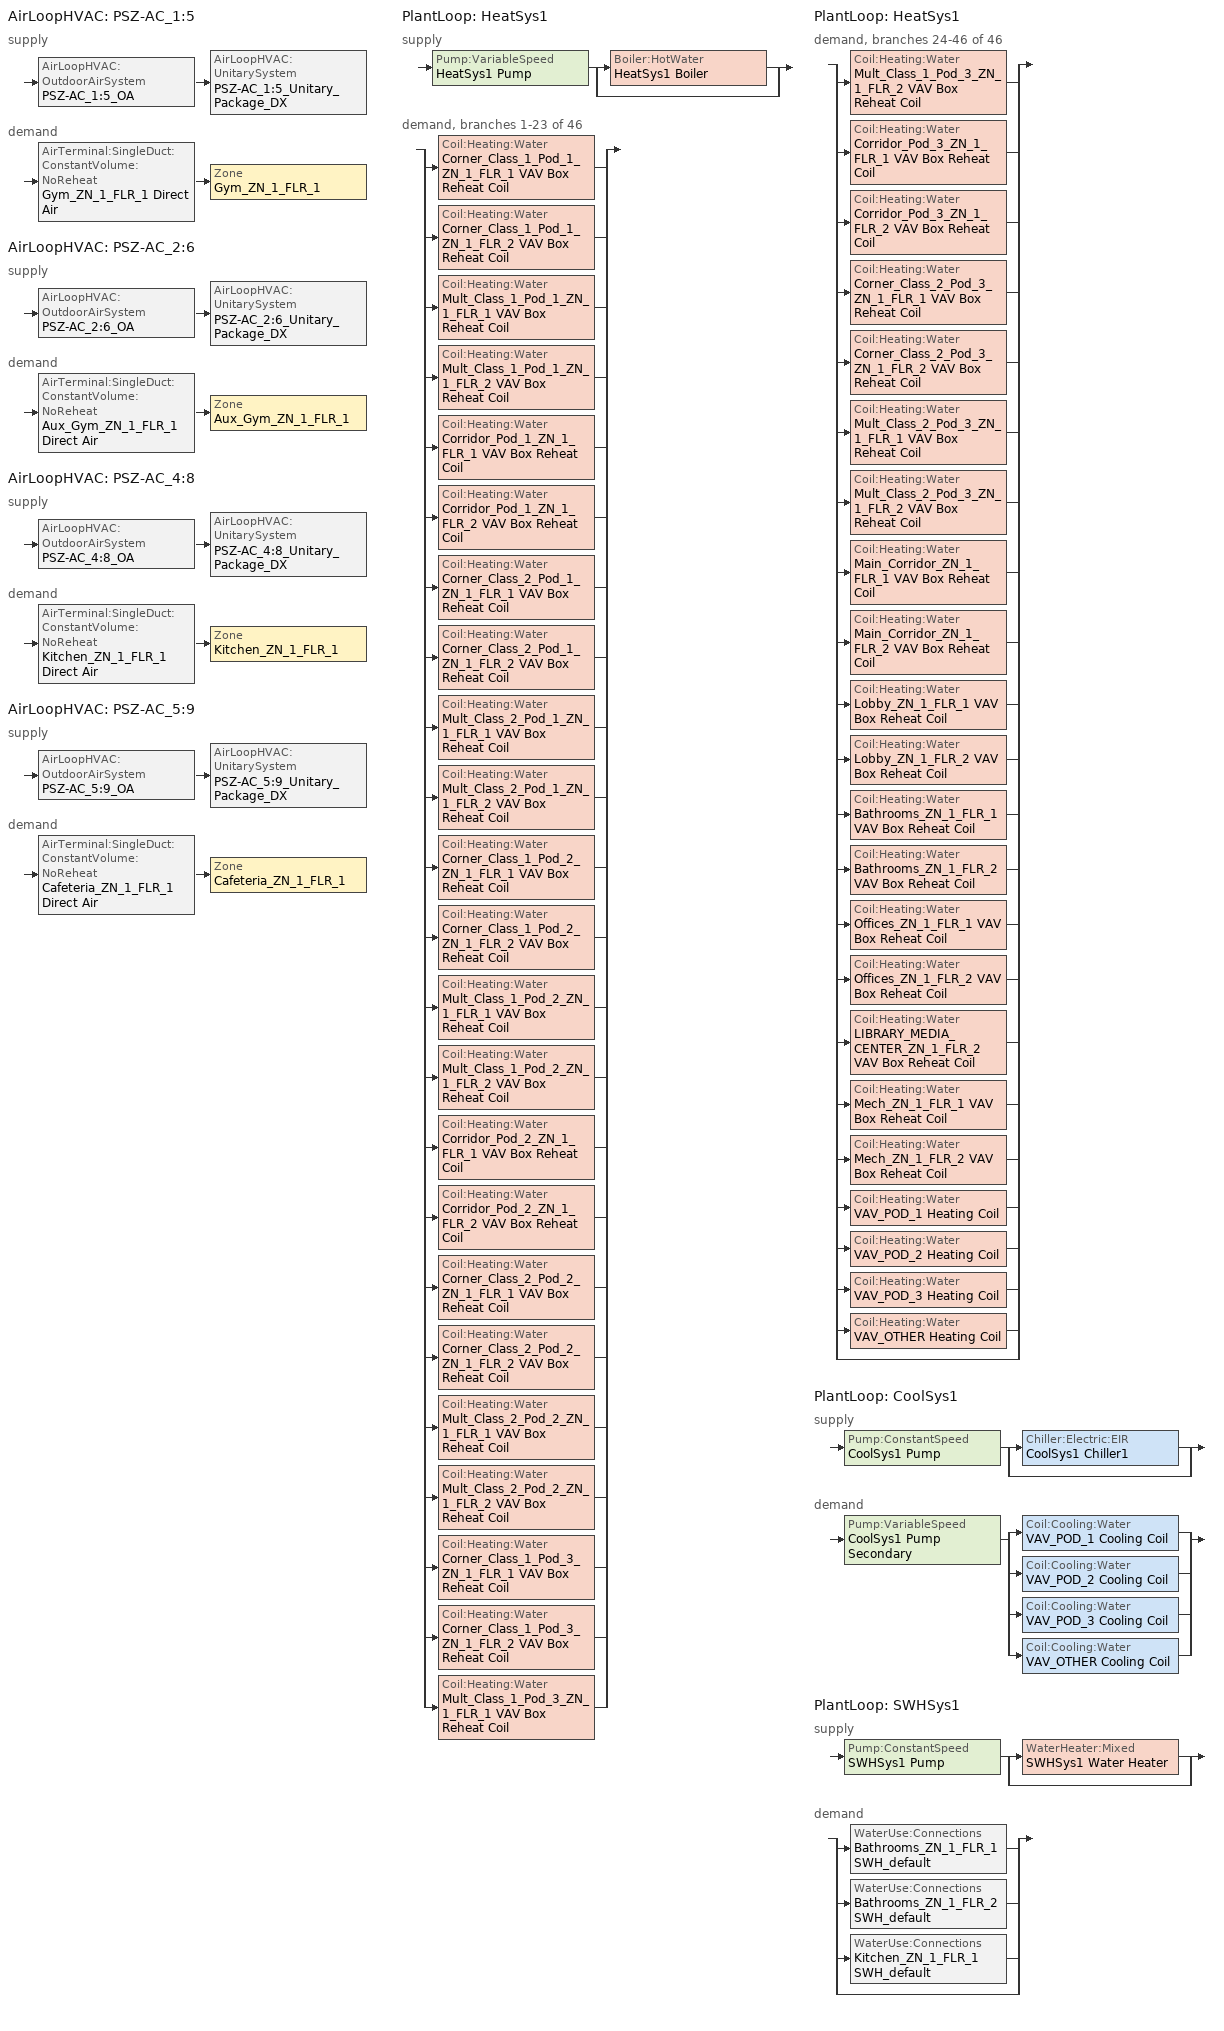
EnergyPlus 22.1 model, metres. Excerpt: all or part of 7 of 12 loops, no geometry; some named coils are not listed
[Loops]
AirLoopHVAC 'PSZ-AC_1:5'
 supply: AirLoopHVAC:OutdoorAirSystem 'PSZ-AC_1:5_OA' > AirLoopHVAC:UnitarySystem 'PSZ-AC_1:5_Unitary_Package_DX'
 demand: AirTerminal:SingleDuct:ConstantVolume:NoReheat 'Gym_ZN_1_FLR_1 Direct Air' > Zone 'Gym_ZN_1_FLR_1'
AirLoopHVAC 'PSZ-AC_2:6'
 supply: AirLoopHVAC:OutdoorAirSystem 'PSZ-AC_2:6_OA' > AirLoopHVAC:UnitarySystem 'PSZ-AC_2:6_Unitary_Package_DX'
 demand: AirTerminal:SingleDuct:ConstantVolume:NoReheat 'Aux_Gym_ZN_1_FLR_1 Direct Air' > Zone 'Aux_Gym_ZN_1_FLR_1'
AirLoopHVAC 'PSZ-AC_4:8'
 supply: AirLoopHVAC:OutdoorAirSystem 'PSZ-AC_4:8_OA' > AirLoopHVAC:UnitarySystem 'PSZ-AC_4:8_Unitary_Package_DX'
 demand: AirTerminal:SingleDuct:ConstantVolume:NoReheat 'Kitchen_ZN_1_FLR_1 Direct Air' > Zone 'Kitchen_ZN_1_FLR_1'
AirLoopHVAC 'PSZ-AC_5:9'
 supply: AirLoopHVAC:OutdoorAirSystem 'PSZ-AC_5:9_OA' > AirLoopHVAC:UnitarySystem 'PSZ-AC_5:9_Unitary_Package_DX'
 demand: AirTerminal:SingleDuct:ConstantVolume:NoReheat 'Cafeteria_ZN_1_FLR_1 Direct Air' > Zone 'Cafeteria_ZN_1_FLR_1'
PlantLoop 'HeatSys1'
 supply: Pump:VariableSpeed 'HeatSys1 Pump' > split
  | Boiler:HotWater 'HeatSys1 Boiler'
  | bypass
 demand, branches 1-23 of 46: split
  | Coil:Heating:Water 'Corner_Class_1_Pod_1_ZN_1_FLR_1 VAV Box Reheat Coil'
  | Coil:Heating:Water 'Corner_Class_1_Pod_1_ZN_1_FLR_2 VAV Box Reheat Coil'
  | Coil:Heating:Water 'Mult_Class_1_Pod_1_ZN_1_FLR_1 VAV Box Reheat Coil'
  | Coil:Heating:Water 'Mult_Class_1_Pod_1_ZN_1_FLR_2 VAV Box Reheat Coil'
  | Coil:Heating:Water 'Corridor_Pod_1_ZN_1_FLR_1 VAV Box Reheat Coil'
  | Coil:Heating:Water 'Corridor_Pod_1_ZN_1_FLR_2 VAV Box Reheat Coil'
  | Coil:Heating:Water 'Corner_Class_2_Pod_1_ZN_1_FLR_1 VAV Box Reheat Coil'
  | Coil:Heating:Water 'Corner_Class_2_Pod_1_ZN_1_FLR_2 VAV Box Reheat Coil'
  | Coil:Heating:Water 'Mult_Class_2_Pod_1_ZN_1_FLR_1 VAV Box Reheat Coil'
  | Coil:Heating:Water 'Mult_Class_2_Pod_1_ZN_1_FLR_2 VAV Box Reheat Coil'
  | Coil:Heating:Water 'Corner_Class_1_Pod_2_ZN_1_FLR_1 VAV Box Reheat Coil'
  | Coil:Heating:Water 'Corner_Class_1_Pod_2_ZN_1_FLR_2 VAV Box Reheat Coil'
  | Coil:Heating:Water 'Mult_Class_1_Pod_2_ZN_1_FLR_1 VAV Box Reheat Coil'
  | Coil:Heating:Water 'Mult_Class_1_Pod_2_ZN_1_FLR_2 VAV Box Reheat Coil'
  | Coil:Heating:Water 'Corridor_Pod_2_ZN_1_FLR_1 VAV Box Reheat Coil'
  | Coil:Heating:Water 'Corridor_Pod_2_ZN_1_FLR_2 VAV Box Reheat Coil'
  | Coil:Heating:Water 'Corner_Class_2_Pod_2_ZN_1_FLR_1 VAV Box Reheat Coil'
  | Coil:Heating:Water 'Corner_Class_2_Pod_2_ZN_1_FLR_2 VAV Box Reheat Coil'
  | Coil:Heating:Water 'Mult_Class_2_Pod_2_ZN_1_FLR_1 VAV Box Reheat Coil'
  | Coil:Heating:Water 'Mult_Class_2_Pod_2_ZN_1_FLR_2 VAV Box Reheat Coil'
  | Coil:Heating:Water 'Corner_Class_1_Pod_3_ZN_1_FLR_1 VAV Box Reheat Coil'
  | Coil:Heating:Water 'Corner_Class_1_Pod_3_ZN_1_FLR_2 VAV Box Reheat Coil'
  | Coil:Heating:Water 'Mult_Class_1_Pod_3_ZN_1_FLR_1 VAV Box Reheat Coil'
PlantLoop 'HeatSys1'
 demand, branches 24-46 of 46: split
  | Coil:Heating:Water 'Mult_Class_1_Pod_3_ZN_1_FLR_2 VAV Box Reheat Coil'
  | Coil:Heating:Water 'Corridor_Pod_3_ZN_1_FLR_1 VAV Box Reheat Coil'
  | Coil:Heating:Water 'Corridor_Pod_3_ZN_1_FLR_2 VAV Box Reheat Coil'
  | Coil:Heating:Water 'Corner_Class_2_Pod_3_ZN_1_FLR_1 VAV Box Reheat Coil'
  | Coil:Heating:Water 'Corner_Class_2_Pod_3_ZN_1_FLR_2 VAV Box Reheat Coil'
  | Coil:Heating:Water 'Mult_Class_2_Pod_3_ZN_1_FLR_1 VAV Box Reheat Coil'
  | Coil:Heating:Water 'Mult_Class_2_Pod_3_ZN_1_FLR_2 VAV Box Reheat Coil'
  | Coil:Heating:Water 'Main_Corridor_ZN_1_FLR_1 VAV Box Reheat Coil'
  | Coil:Heating:Water 'Main_Corridor_ZN_1_FLR_2 VAV Box Reheat Coil'
  | Coil:Heating:Water 'Lobby_ZN_1_FLR_1 VAV Box Reheat Coil'
  | Coil:Heating:Water 'Lobby_ZN_1_FLR_2 VAV Box Reheat Coil'
  | Coil:Heating:Water 'Bathrooms_ZN_1_FLR_1 VAV Box Reheat Coil'
  | Coil:Heating:Water 'Bathrooms_ZN_1_FLR_2 VAV Box Reheat Coil'
  | Coil:Heating:Water 'Offices_ZN_1_FLR_1 VAV Box Reheat Coil'
  | Coil:Heating:Water 'Offices_ZN_1_FLR_2 VAV Box Reheat Coil'
  | Coil:Heating:Water 'LIBRARY_MEDIA_CENTER_ZN_1_FLR_2 VAV Box Reheat Coil'
  | Coil:Heating:Water 'Mech_ZN_1_FLR_1 VAV Box Reheat Coil'
  | Coil:Heating:Water 'Mech_ZN_1_FLR_2 VAV Box Reheat Coil'
  | Coil:Heating:Water 'VAV_POD_1 Heating Coil'
  | Coil:Heating:Water 'VAV_POD_2 Heating Coil'
  | Coil:Heating:Water 'VAV_POD_3 Heating Coil'
  | Coil:Heating:Water 'VAV_OTHER Heating Coil'
  | bypass
PlantLoop 'CoolSys1'
 supply: Pump:ConstantSpeed 'CoolSys1 Pump' > split
  | Chiller:Electric:EIR 'CoolSys1 Chiller1'
  | bypass
 demand: Pump:VariableSpeed 'CoolSys1 Pump Secondary' > split
  | Coil:Cooling:Water 'VAV_POD_1 Cooling Coil'
  | Coil:Cooling:Water 'VAV_POD_2 Cooling Coil'
  | Coil:Cooling:Water 'VAV_POD_3 Cooling Coil'
  | Coil:Cooling:Water 'VAV_OTHER Cooling Coil'
PlantLoop 'SWHSys1'
 supply: Pump:ConstantSpeed 'SWHSys1 Pump' > split
  | WaterHeater:Mixed 'SWHSys1 Water Heater'
  | bypass
 demand: split
  | WaterUse:Connections 'Bathrooms_ZN_1_FLR_1 SWH_default'
  | WaterUse:Connections 'Bathrooms_ZN_1_FLR_2 SWH_default'
  | WaterUse:Connections 'Kitchen_ZN_1_FLR_1 SWH_default'
  | bypass
[Refrigeration:Case] Availability Schedule=ALWAYS_ON; Zone=Kitchen_ZN_1_FLR_1; Rated Ambient Temperature {C}=23.88; Rated Ambient Relative Humidity {percent}=55; Rated Total Cooling Capacity per Unit Length {W/m}=734; Case Length {m}=7.32; Latent Case Credit Curve Type=CaseTemperatureMethod; Standard Case Lighting Power per Unit Length {W/m}=33; Case Lighting Schedule=walkin_occ_lght_SCH_2; Fraction of Lighting Energy to Case=1; Case Anti-Sweat Heater Power per Unit Length {W/m}=0; Minimum Anti-Sweat Heater Power per Unit Length {W/m}=0; Anti-Sweat Heater Control Type=None; Humidity at Zero Anti-Sweat Heater Energy {percent}=0; Case Height {m}=0; Defrost Energy Correction Curve Type=None
Name | Rated Latent Heat Ratio | Rated Runtime Fraction | Case Operating Temperature {C} | Latent Case Credit Curve | Standard Case Fan Power per Unit Length {W/m} | Operating Case Fan Power per Unit Length {W/m} | Fraction of Anti-Sweat Heater Energy to Case | Case Defrost Power per Unit Length {W/m} | Case Defrost Type | Case Defrost Schedule | Case Defrost Drip-Down Schedule | Under Case HVAC Return Air Fraction | Refrigerated Case Restocking Schedule | Case Credit Fraction Schedule
Kitchen_ZN_1_FLR_1_Case:1_WALKINFREEZER | 0.1 | 0.4 | -23 | Kitchen_ZN_1_FLR_1_Case:1_WALKINFREEZERSingleShelfHorizontal_LatentEnergyMult | 19.5143 | 19.5143 | 0 | 410 | ELECTRIC | Kitchen_ZN_1_FLR_1_Case:1_WALKINFREEZER_CaseDefrost2aDaySched | Kitchen_ZN_1_FLR_1_Case:1_WALKINFREEZER_CaseDripDown2aDaySched | 0 | Kitchen_ZN_1_FLR_1_Case:1_WALKINFREEZER_WalkInStockingSched | Kitchen_ZN_1_FLR_1_Case:1_WALKINFREEZER_CaseCreditReduxSched
Kitchen_ZN_1_FLR_1_Case:2_SELFCONTAINEDDISPLAYCASE | 0.08 | 0.85 | 2 | Kitchen_ZN_1_FLR_1_Case:2_SELFCONTAINEDDISPLAYCASEMultiShelfVertical_LatentEnergyMult | 15.7143 | 15.7143 | 0.2 | 0 | NONE |  |  | 0.05 | Kitchen_ZN_1_FLR_1_Case:2_SELFCONTAINEDDISPLAYCASE_CaseStockingSched
[Refrigeration:CaseAndWalkInList]
Name | Case or WalkIn 1
RACK1CaseList | Kitchen_ZN_1_FLR_1_Case:1_WALKINFREEZER
RACK2CaseList | Kitchen_ZN_1_FLR_1_Case:2_SELFCONTAINEDDISPLAYCASE
[EnergyManagementSystem:Sensor]
Name | Output:Variable or Output:Meter Index Key | Output:Variable or Output:Meter
AUX_GYM_ZN_1_FLR_1_LSr | AUX_GYM_ZN_1_FLR_1 | Zone Lights Electricity Rate
AUX_GYM_ZN_1_FLR_1_OSr | AUX_GYM_ZN_1_FLR_1 | People Occupant Count
Gym_ZN_1_FLR_1_LSr | Gym_ZN_1_FLR_1 | Zone Lights Electricity Rate
Gym_ZN_1_FLR_1_OSr | Gym_ZN_1_FLR_1 | People Occupant Count
Kitchen_ZN_1_FLR_1_LSr | Kitchen_ZN_1_FLR_1 | Zone Lights Electricity Rate
Kitchen_ZN_1_FLR_1_OSr | Kitchen_ZN_1_FLR_1 | People Occupant Count
Cafeteria_ZN_1_FLR_1_LSr | Cafeteria_ZN_1_FLR_1 | Zone Lights Electricity Rate
Cafeteria_ZN_1_FLR_1_OSr | Cafeteria_ZN_1_FLR_1 | People Occupant Count
BoilerPLR | HeatSys1 Boiler | Boiler Part Load Ratio
[EnergyManagementSystem:InternalVariable] Internal Data Type=Zone Floor Area
Name | Internal Data Index Key
AUX_GYM_ZN_1_FLR_1_Area | AUX_GYM_ZN_1_FLR_1
Gym_ZN_1_FLR_1_Area | Gym_ZN_1_FLR_1
Kitchen_ZN_1_FLR_1_Area | Kitchen_ZN_1_FLR_1
Cafeteria_ZN_1_FLR_1_Area | Cafeteria_ZN_1_FLR_1
[EnergyManagementSystem:Actuator] Actuated Component Type=Lights; Actuated Component Control Type=Electricity Rate
Name | Actuated Component Unique
cPOD2_ZN_1_FLR_1_LAr | Corridor_Pod_2_ZN_1_FLR_1_lights
cCL2_Pod_2_ZN_1_FLR_1_LAr | Corner_Class_2_Pod_2_ZN_1_FLR_1_lights
mCl2_Pod_2_ZN_1_FLR_1_LAr | Mult_Class_2_Pod_2_ZN_1_FLR_1_lights
cCL1_Pod_3_ZN_1_FLR_1_LAr | Corner_Class_1_Pod_3_ZN_1_FLR_1_lights
mCl1_Pod_3_ZN_1_FLR_1_LAr | Mult_Class_1_Pod_3_ZN_1_FLR_1_lights
cPOD3_ZN_1_FLR_1_LAr | Corridor_Pod_3_ZN_1_FLR_1_lights
cCL2_Pod_3_ZN_1_FLR_1_LAr | Corner_Class_2_Pod_3_ZN_1_FLR_1_lights
mCl2_Pod_3_ZN_1_FLR_1_LAr | Mult_Class_2_Pod_3_ZN_1_FLR_1_lights
AUX_GYM_ZN_1_FLR_1_LAr | AUX_GYM_ZN_1_FLR_1_lights
AUDITORIUM_ZN_1_FLR_1_LAr | AUDITORIUM_ZN_1_FLR_1_lights
Main_Corridor_ZN_1_FLR_1_LAr | Main_Corridor_ZN_1_FLR_1_lights
Lobby_ZN_1_FLR_1_LAr | Lobby_ZN_1_FLR_1_lights
Mech_ZN_1_FLR_1_LAr | Mech_ZN_1_FLR_1_lights
BATHROOMS_ZN_1_FLR_1_LAr | BATHROOMS_ZN_1_FLR_1_lights
Offices_ZN_1_FLR_1_LAr | Offices_ZN_1_FLR_1_lights
Gym_ZN_1_FLR_1_LAr | Gym_ZN_1_FLR_1_lights
Kitchen_ZN_1_FLR_1_LAr | Kitchen_ZN_1_FLR_1_lights
Cafeteria_ZN_1_FLR_1_LAr | Cafeteria_ZN_1_FLR_1_lights
cCL1_Pod_1_ZN_1_FLR_2_LAr | Corner_Class_1_Pod_1_ZN_1_FLR_2_lights
mCl1_Pod_1_ZN_1_FLR_2_LAr | Mult_Class_1_Pod_1_ZN_1_FLR_2_lights
cPOD1_ZN_1_FLR_2_LAr | Corridor_Pod_1_ZN_1_FLR_2_lights
cCL2_Pod_1_ZN_1_FLR_2_LAr | Corner_Class_2_Pod_1_ZN_1_FLR_2_lights
[DesignSpecification:ZoneAirDistribution]
CM DSZAD Building: Zone Air Distribution Effectiveness in Cooling Mode=1; Zone Air Distribution Effectiveness in Heating Mode=1
[Sizing:Plant]
Name | Loop Type | Design Loop Exit Temperature {C} | Loop Design Temperature Difference {deltaC}
HeatSys1 | Heating | 60 | 11.11
CoolSys1 | Cooling | 6.67 | 8.33
SWHSys1 | Heating | 48.9 | 5
[Pump:VariableSpeed]
HeatSys1 Pump: AUTOSIZE, 180705.7, AUTOSIZE, 0.909, 0, 0, 0.0205, 0.4101, 0.5753, Intermittent, 1.4999
CoolSys1 Pump Secondary: autosize, 105798, autosize, 0.909, 0, 0, 0.0205, 0.4101, 0.5753, 0, Intermittent, 1.3889
[Boiler:HotWater]
HeatSys1 Boiler: Fuel Type=NaturalGas; Nominal Capacity {W}=865689; Nominal Thermal Efficiency=0.9; Efficiency Curve Temperature Evaluation Variable=EnteringBoiler; Normalized Boiler Efficiency Curve=CondensingBoiler_Perf_One_Boiler; Design Water Flow Rate {m3/s}=AUTOSIZE; Minimum Part Load Ratio=0; Maximum Part Load Ratio=1.2; Optimum Part Load Ratio=1; Water Outlet Upper Temperature Limit {C}=95; Boiler Flow Mode=LeavingSetpointModulated; Parasitic Electric Load {W}=0; Sizing Factor=1
[SetpointManager:ReturnTemperature:HotWater]
HeatSys1 Loop Setpoint Manager: Minimum Supply Temperature Setpoint {C}=10; Maximum Supply Temperature Setpoint {C}=60; Return Temperature Setpoint Input Type=Constant; Return Temperature Setpoint Constant Value {C}=48.89
[PlantLoop] Maximum Loop Flow Rate {m3/s}=AUTOSIZE; Minimum Loop Flow Rate {m3/s}=0
Name | Fluid Type | Plant Equipment Operation Scheme | Maximum Loop Temperature {C} | Minimum Loop Temperature {C} | Plant Loop Volume {m3} | Load Distribution Scheme | Common Pipe Simulation
HeatSys1 | Water | HeatSys1 Loop Operation Scheme List | 100 | 10 | AUTOSIZE | Optimal
CoolSys1 | Water | CoolSys1 Loop Operation Scheme List | 98 | 1 | AUTOCALCULATE | SequentialLoad | TwoWayCommonPipe
SWHSys1 | WATER | SWHSys1 Loop Operation Scheme List | 60 | 10 | AUTOSIZE | Optimal
[PlantEquipmentList]
HeatSys1 Equipment List: HeatSys1 Boiler
CoolSys1 Equipment List 1: CoolSys1 Chiller1
SWHSys1 Equipment List: SWHSys1 Water Heater
[PlantEquipmentOperation:HeatingLoad] Load Range 1 Lower Limit {W}=0; Load Range 1 Upper Limit {W}=1000000000000000
Name | Range 1 Equipment List
HeatSys1 Operation Scheme | HeatSys1 Equipment List
SWHSys1 Operation Scheme | SWHSys1 Equipment List
[PlantEquipmentOperationSchemes] Control Scheme 1 Schedule=PlantOnSched
Name | Control Scheme 1
HeatSys1 Loop Operation Scheme List | HeatSys1 Operation Scheme
CoolSys1 Loop Operation Scheme List | CoolSys1 Operation Scheme
SWHSys1 Loop Operation Scheme List | SWHSys1 Operation Scheme
[Pump:ConstantSpeed] Design Power Consumption {W}=AUTOSIZE; Fraction of Motor Inefficiencies to Fluid Stream=0; Pump Control Type=Intermittent
Name | Design Flow Rate {m3/s} | Design Pump Head {Pa} | Motor Efficiency | Design Shaft Power per Unit Flow Rate per Unit Head {W/((m3/s)-Pa)}
CoolSys1 Pump | AUTOSIZE | 73247.4 | 0.909 | 1.3889
SWHSys1 Pump | autosize | 34026 | 0.3
[Chiller:Electric:EIR]
CoolSys1 Chiller1: Reference Capacity {W}=1.46275e+06; Reference COP {W/W}=3.108; Reference Leaving Chilled Water Temperature {C}=6.67; Reference Entering Condenser Fluid Temperature {C}=35; Reference Chilled Water Flow Rate {m3/s}=AutoSize; Reference Condenser Fluid Flow Rate {m3/s}=AutoSize; Cooling Capacity Function of Temperature Curve=AC_2010_PA_CAPFT; Electric Input to Cooling Output Ratio Function of Temperature Curve=AC_2010_PA_EIRFT; Electric Input to Cooling Output Ratio Function of Part Load Ratio Curve=AC_GT150_2010_PA_EIRFPLR; Minimum Part Load Ratio=0.15; Maximum Part Load Ratio=1; Optimum Part Load Ratio=1; Minimum Unloading Ratio=0.15; Condenser Type=AIRCOOLED; Leaving Chilled Water Lower Temperature Limit {C}=5; Chiller Flow Mode=LeavingSetpointModulated; Design Heat Recovery Water Flow Rate {m3/s}=0
[PlantEquipmentOperation:CoolingLoad]
CoolSys1 Operation Scheme: Load Range 1 Lower Limit {W}=0; Load Range 1 Upper Limit {W}=100000000000000; Range 1 Equipment List=CoolSys1 Equipment List 1
[SetpointManager:Scheduled] Control Variable=Temperature
Name | Schedule | Setpoint Node or NodeList
CoolSys1 Loop Plant Demand Inlet Setpoint Manager | CW-Loop-Temp-Schedule | CoolSys1 Demand Inlet Node
CoolSys1 Loop Setpoint Manager | CW-Loop-Temp-Schedule | CoolSys1 Supply Outlet Node
SWHSys1 Loop Setpoint Manager | SHWSys1-Loop-Temp-Schedule | SWHSys1 Supply Outlet Node
[Sizing:System] Type of Load to Size On=Sensible; Design Outdoor Air Flow Rate {m3/s}=AUTOSIZE; Central Heating Maximum System Air Flow Ratio=1; Preheat Design Temperature {C}=7; Preheat Design Humidity Ratio {kgWater/kgDryAir}=0.008; Precool Design Temperature {C}=12.8; Precool Design Humidity Ratio {kgWater/kgDryAir}=0.008; Central Cooling Design Supply Air Temperature {C}=12.8; Central Heating Design Supply Air Temperature {C}=40; Type of Zone Sum to Use=Coincident; 100% Outdoor Air in Cooling=No; 100% Outdoor Air in Heating=No; Central Cooling Design Supply Air Humidity Ratio {kgWater/kgDryAir}=0.0085; Central Heating Design Supply Air Humidity Ratio {kgWater/kgDryAir}=0.008; Cooling Supply Air Flow Rate Method=DesignDay; Cooling Supply Air Flow Rate {m3/s}=0; Heating Supply Air Flow Rate Method=DesignDay; Heating Supply Air Flow Rate {m3/s}=0; System Outdoor Air Method=ZoneSum; Zone Maximum Outdoor Air Fraction=1; Cooling Design Capacity Method=CoolingDesignCapacity; Cooling Design Capacity {W}=autosize; Heating Design Capacity Method=HeatingDesignCapacity; Heating Design Capacity {W}=autosize; Central Cooling Capacity Control Method=OnOff
PSZ-AC_1:5; PSZ-AC_2:6; PSZ-AC_4:8; PSZ-AC_5:9
[AirLoopHVAC] Design Supply Air Flow Rate {m3/s}=AUTOSIZE
PSZ-AC_1:5; PSZ-AC_2:6; PSZ-AC_4:8; PSZ-AC_5:9
[SetpointManager:MixedAir] Control Variable=Temperature
Name | Setpoint Node or NodeList
PSZ-AC_1:5_OAMixed Air Temp Manager | PSZ-AC_1:5 Mixed Air Outlet
PSZ-AC_1:5_CoolC SAT Manager | PSZ-AC_1:5 Cooling Coil Outlet
PSZ-AC_1:5_HeatC MixedAir Manager | PSZ-AC_1:5 Heating Coil Outlet
PSZ-AC_2:6_OAMixed Air Temp Manager | PSZ-AC_2:6 Mixed Air Outlet
PSZ-AC_2:6_CoolC SAT Manager | PSZ-AC_2:6 Cooling Coil Outlet
PSZ-AC_2:6_HeatC MixedAir Manager | PSZ-AC_2:6 Heating Coil Outlet
PSZ-AC_4:8_OAMixed Air Temp Manager | PSZ-AC_4:8 Mixed Air Outlet
PSZ-AC_4:8_CoolC SAT Manager | PSZ-AC_4:8 Cooling Coil Outlet
PSZ-AC_4:8_HeatC MixedAir Manager | PSZ-AC_4:8 Heating Coil Outlet
PSZ-AC_5:9_OAMixed Air Temp Manager | PSZ-AC_5:9 Mixed Air Outlet
PSZ-AC_5:9_CoolC SAT Manager | PSZ-AC_5:9 Cooling Coil Outlet
PSZ-AC_5:9_HeatC MixedAir Manager | PSZ-AC_5:9 Heating Coil Outlet
[Controller:OutdoorAir] Maximum Outdoor Air Flow Rate {m3/s}=AUTOSIZE; Economizer Control Type=DifferentialEnthalpy; Economizer Control Action Type=ModulateFlow; Lockout Type=LockoutWithHeating; Minimum Limit Type=FixedMinimum
Name | Minimum Outdoor Air Flow Rate {m3/s} | Minimum Outdoor Air Schedule | Heat Recovery Bypass Control Type | Mechanical Ventilation Controller
PSZ-AC_1:5_OA_Controller | AUTOSIZE | MinOA_MotorizedDamper_Sched
PSZ-AC_2:6_OA_Controller | AUTOSIZE | MinOA_MotorizedDamper_Sched | BypassWhenOAFlowGreaterThanMinimum
PSZ-AC_4:8_OA_Controller | AUTOSIZE | Kitchen_Exhaust_SCH
PSZ-AC_5:9_OA_Controller | 0 | MinOA_MotorizedDamper_Sched | BypassWhenOAFlowGreaterThanMinimum | Cafeteria_ZN_1_FLR_1_DCV
[SetpointManager:OutdoorAirPretreat] Control Variable=Temperature; Minimum Setpoint Temperature {C}=-99; Maximum Setpoint Temperature {C}=99; Minimum Setpoint Humidity Ratio {kgWater/kgDryAir}=0.00001; Maximum Setpoint Humidity Ratio {kgWater/kgDryAir}=1
Name | Setpoint Node or NodeList
PSZ-AC_2:6 Heat Exchanger Supply Air Temp Manager | PSZ-AC_2:6 Heat Recovery Supply Outlet
PSZ-AC_5:9 Heat Exchanger Supply Air Temp Manager | PSZ-AC_5:9 Heat Recovery Supply Outlet
[HeatExchanger:AirToAir:SensibleAndLatent] Availability Schedule=Always_On; Nominal Supply Air Flow Rate {m3/s}=AUTOSIZE; Sensible Effectiveness at 100% Heating Air Flow=0.7; Latent Effectiveness at 100% Heating Air Flow=0.6; Sensible Effectiveness at 75% Heating Air Flow=0.7; Latent Effectiveness at 75% Heating Air Flow=0.6; Sensible Effectiveness at 100% Cooling Air Flow=0.75; Latent Effectiveness at 100% Cooling Air Flow=0.6; Sensible Effectiveness at 75% Cooling Air Flow=0.75; Latent Effectiveness at 75% Cooling Air Flow=0.6; Supply Air Outlet Temperature Control=Yes; Heat Exchanger Type=Rotary; Frost Control Type=ExhaustOnly; Threshold Temperature {C}=-23.3; Initial Defrost Time Fraction=0.167; Rate of Defrost Time Fraction Increase {1/K}=1.44
Name | Nominal Electric Power {W}
PSZ-AC_2:6 OA Heat Recovery | 1414.65
PSZ-AC_5:9 OA Heat Recovery | 2165.2
[Controller:MechanicalVentilation] Availability Schedule=MinOA_MotorizedDamper_Sched; System Outdoor Air Method=ZoneSum; Design Specification Zone Air Distribution Object=CM DSZAD Building
Name | Demand Controlled Ventilation | Zone 1 | Design Specification Outdoor Air Object
Gym_ZN_1_FLR_1_DCV | No | Gym_ZN_1_FLR_1 | SZ DSOA Gym_ZN_1_FLR_1
Aux_Gym_ZN_1_FLR_1_DCV | No | Aux_Gym_ZN_1_FLR_1 | SZ DSOA Aux_Gym_ZN_1_FLR_1
Cafeteria_ZN_1_FLR_1_DCV | Yes | Cafeteria_ZN_1_FLR_1 | SZ DSOA Cafeteria_ZN_1_FLR_1
[Coil:Heating:Water] Availability Schedule=Always_On; U-Factor Times Area Value {W/K}=AUTOSIZE; Maximum Water Flow Rate {m3/s}=AUTOSIZE; Performance Input Method=UFactorTimesAreaAndDesignWaterFlowRate; Rated Capacity {W}=AUTOSIZE; Rated Inlet Water Temperature {C}=60; Rated Inlet Air Temperature {C}=12.8; Rated Outlet Water Temperature {C}=48.89; Rated Outlet Air Temperature {C}=40
Corner_Class_1_Pod_1_ZN_1_FLR_1 VAV Box Reheat Coil; Corner_Class_1_Pod_1_ZN_1_FLR_2 VAV Box Reheat Coil; Mult_Class_1_Pod_1_ZN_1_FLR_1 VAV Box Reheat Coil; Mult_Class_1_Pod_1_ZN_1_FLR_2 VAV Box Reheat Coil; Corridor_Pod_1_ZN_1_FLR_1 VAV Box Reheat Coil; Corridor_Pod_1_ZN_1_FLR_2 VAV Box Reheat Coil; Corner_Class_2_Pod_1_ZN_1_FLR_1 VAV Box Reheat Coil; Corner_Class_2_Pod_1_ZN_1_FLR_2 VAV Box Reheat Coil; Mult_Class_2_Pod_1_ZN_1_FLR_1 VAV Box Reheat Coil; Mult_Class_2_Pod_1_ZN_1_FLR_2 VAV Box Reheat Coil; Corner_Class_1_Pod_2_ZN_1_FLR_1 VAV Box Reheat Coil; Corner_Class_1_Pod_2_ZN_1_FLR_2 VAV Box Reheat Coil; Mult_Class_1_Pod_2_ZN_1_FLR_1 VAV Box Reheat Coil; Mult_Class_1_Pod_2_ZN_1_FLR_2 VAV Box Reheat Coil; Corridor_Pod_2_ZN_1_FLR_1 VAV Box Reheat Coil; Corridor_Pod_2_ZN_1_FLR_2 VAV Box Reheat Coil; Corner_Class_2_Pod_2_ZN_1_FLR_1 VAV Box Reheat Coil; Corner_Class_2_Pod_2_ZN_1_FLR_2 VAV Box Reheat Coil; Mult_Class_2_Pod_2_ZN_1_FLR_1 VAV Box Reheat Coil; Mult_Class_2_Pod_2_ZN_1_FLR_2 VAV Box Reheat Coil; Corner_Class_1_Pod_3_ZN_1_FLR_1 VAV Box Reheat Coil; Corner_Class_1_Pod_3_ZN_1_FLR_2 VAV Box Reheat Coil; Mult_Class_1_Pod_3_ZN_1_FLR_1 VAV Box Reheat Coil; Mult_Class_1_Pod_3_ZN_1_FLR_2 VAV Box Reheat Coil; Corridor_Pod_3_ZN_1_FLR_1 VAV Box Reheat Coil; Corridor_Pod_3_ZN_1_FLR_2 VAV Box Reheat Coil; Corner_Class_2_Pod_3_ZN_1_FLR_1 VAV Box Reheat Coil; Corner_Class_2_Pod_3_ZN_1_FLR_2 VAV Box Reheat Coil; Mult_Class_2_Pod_3_ZN_1_FLR_1 VAV Box Reheat Coil; Mult_Class_2_Pod_3_ZN_1_FLR_2 VAV Box Reheat Coil; Main_Corridor_ZN_1_FLR_1 VAV Box Reheat Coil; Main_Corridor_ZN_1_FLR_2 VAV Box Reheat Coil; Lobby_ZN_1_FLR_1 VAV Box Reheat Coil; Lobby_ZN_1_FLR_2 VAV Box Reheat Coil; Bathrooms_ZN_1_FLR_1 VAV Box Reheat Coil; Bathrooms_ZN_1_FLR_2 VAV Box Reheat Coil; Offices_ZN_1_FLR_1 VAV Box Reheat Coil; Offices_ZN_1_FLR_2 VAV Box Reheat Coil; LIBRARY_MEDIA_CENTER_ZN_1_FLR_2 VAV Box Reheat Coil; Mech_ZN_1_FLR_1 VAV Box Reheat Coil; Mech_ZN_1_FLR_2 VAV Box Reheat Coil
[Sizing:Zone] Zone Cooling Design Supply Air Temperature Input Method=SupplyAirTemperature; Zone Cooling Design Supply Air Temperature {C}=12.8; Zone Heating Design Supply Air Temperature Input Method=SupplyAirTemperature; Zone Heating Design Supply Air Temperature {C}=40; Zone Cooling Design Supply Air Humidity Ratio {kg-H2O/kg-air}=0.0085; Zone Heating Design Supply Air Humidity Ratio {kgWater/kgDryAir}=0.008; Cooling Design Air Flow Rate {m3/s}=0; Cooling Minimum Air Flow Fraction=0; Heating Design Air Flow Method=DesignDay; Heating Design Air Flow Rate {m3/s}=0
Name | Design Specification Outdoor Air Object | Cooling Design Air Flow Method | Cooling Minimum Air Flow {m3/s}
Gym_ZN_1_FLR_1 | SZ DSOA Gym_ZN_1_FLR_1 | DesignDay
Aux_Gym_ZN_1_FLR_1 | SZ DSOA Aux_Gym_ZN_1_FLR_1 | DesignDay
Kitchen_ZN_1_FLR_1 | SZ DSOA Kitchen_ZN_1_FLR_1 | DesignDayWithLimit | 0.25438
Cafeteria_ZN_1_FLR_1 | SZ DSOA Cafeteria_ZN_1_FLR_1 | DesignDay
[DesignSpecification:OutdoorAir]
Name | Outdoor Air Method | Outdoor Air Flow per Zone Floor Area {m3/s-m2} | Outdoor Air Flow per Zone {m3/s} | Outdoor Air Flow per Person {m3/s-person}
SZ DSOA Gym_ZN_1_FLR_1; SZ DSOA Aux_Gym_ZN_1_FLR_1 | Flow/Area | 0.001524
SZ DSOA Kitchen_ZN_1_FLR_1 | Maximum | 0.00117856 | 0.25438
SZ DSOA Cafeteria_ZN_1_FLR_1 | Sum | 0.000914399 |  | 0.00353961
[ZoneControl:Thermostat] Control Type Schedule=Dual Zone Control Type Sched
Name | Zone or ZoneList | Control 1
Gym_ZN_1_FLR_1 Thermostat | Gym_ZN_1_FLR_1 | Gym_ZN_1_FLR_1 Dual SP Control
Aux_Gym_ZN_1_FLR_1 Thermostat | Aux_Gym_ZN_1_FLR_1 | Aux_Gym_ZN_1_FLR_1 Dual SP Control
Kitchen_ZN_1_FLR_1 Thermostat | Kitchen_ZN_1_FLR_1 | Kitchen_ZN_1_FLR_1 Dual SP Control
Cafeteria_ZN_1_FLR_1 Thermostat | Cafeteria_ZN_1_FLR_1 | Cafeteria_ZN_1_FLR_1 Dual SP Control
[ThermostatSetpoint:DualSetpoint] Heating Setpoint Temperature Schedule=HTGSETP_SCH_YES_OPTIMUM; Cooling Setpoint Temperature Schedule=CLGSETP_SCH_YES_OPTIMUM
Gym_ZN_1_FLR_1 Dual SP Control; Aux_Gym_ZN_1_FLR_1 Dual SP Control; Kitchen_ZN_1_FLR_1 Dual SP Control; Cafeteria_ZN_1_FLR_1 Dual SP Control
[Zone equipment]
Gym_ZN_1_FLR_1: Gym_ZN_1_FLR_1 Exhaust Fan, Gym_ZN_1_FLR_1 Direct Air
Aux_Gym_ZN_1_FLR_1: Aux_Gym_ZN_1_FLR_1 Direct Air
Kitchen_ZN_1_FLR_1: Kitchen_ZN_1_FLR_1 Exhaust Fan, Kitchen_ZN_1_FLR_1 Direct Air
Cafeteria_ZN_1_FLR_1: Cafeteria_ZN_1_FLR_1 Direct Air
[Fan:ZoneExhaust] Availability Schedule=Kitchen_Exhaust_SCH
Name | Fan Total Efficiency | Pressure Rise {Pa} | Maximum Flow Rate {m3/s} | Balanced Exhaust Fraction Schedule
Gym_ZN_1_FLR_1 Exhaust Fan | 1 | 1e-07 | 2.29414
Kitchen_ZN_1_FLR_1 Exhaust Fan | 0.385 | 125 | 2.54852 | Kitchen_ZN_1_FLR_1 Exhaust Fan Balanced Exhaust Fraction Schedule
[Coil:Cooling:DX:MultiSpeed] Availability Schedule=Always_On; Condenser Type=AirCooled; Apply Part Load Fraction to Speeds Greater than 1=No; Apply Latent Degradation to Speeds Greater than 1=No; Maximum Outdoor Dry-Bulb Temperature for Crankcase Heater Operation {C}=10; Basin Heater Setpoint Temperature {C}=2; Fuel Type=Electricity; Number of Speeds=2; Speed 1 Gross Rated Sensible Heat Ratio=0.70108; Speed 1 Rated Evaporator Fan Power Per Volume Flow Rate {W/(m3/s)}=0; Speed 1 Total Cooling Capacity Function of Temperature Curve=LgDX_CapFT; Speed 1 Total Cooling Capacity Function of Flow Fraction Curve=LgDX_CapFF; Speed 1 Energy Input Ratio Function of Temperature Curve=LgDX_EIRFT; Speed 1 Energy Input Ratio Function of Flow Fraction Curve=LgDX_EIRFF; Speed 1 Part Load Fraction Correlation Curve=LgDX_PLR; Speed 1 Rated Waste Heat Fraction of Power Input=0.2; Speed 1 Evaporative Condenser Effectiveness=0.9; Speed 2 Gross Rated Sensible Heat Ratio=0.70108; Speed 2 Rated Evaporator Fan Power Per Volume Flow Rate {W/(m3/s)}=0; Speed 2 Total Cooling Capacity Function of Temperature Curve=LgDX_CapFT; Speed 2 Total Cooling Capacity Function of Flow Fraction Curve=LgDX_CapFF; Speed 2 Energy Input Ratio Function of Temperature Curve=LgDX_EIRFT; Speed 2 Energy Input Ratio Function of Flow Fraction Curve=LgDX_EIRFF; Speed 2 Part Load Fraction Correlation Curve=LgDX_PLR; Speed 2 Rated Waste Heat Fraction of Power Input=0.2; Speed 2 Evaporative Condenser Effectiveness=0.9
Name | Speed 1 Gross Rated Total Cooling Capacity {W} | Speed 1 Gross Rated Cooling COP {W/W} | Speed 1 Rated Air Flow Rate {m3/s} | Speed 2 Gross Rated Total Cooling Capacity {W} | Speed 2 Gross Rated Cooling COP {W/W} | Speed 2 Rated Air Flow Rate {m3/s}
PSZ-AC_1:5 Cooling Coil | 81907.1 | 3.56925 | 4.39786 | 163814 | 3.56925 | 6.59679
PSZ-AC_2:6 Cooling Coil | 71054.09 | 3.56925 | 3.81513 | 142108 | 3.56925 | 5.7227
PSZ-AC_4:8 Cooling Coil | 22560.87 | 3.91885 | 1.21137 | 45121.74 | 3.91885 | 1.81705
PSZ-AC_5:9 Cooling Coil | 54073.5 | 3.56925 | 2.90339 | 108147 | 3.56925 | 4.35508
[Coil:Heating:Fuel] Availability Schedule=Always_On; Fuel Type=NaturalGas; Burner Efficiency=0.81; Nominal Capacity {W}=AUTOSIZE; Parasitic Electric Load {W}=0; Parasitic Fuel Load {W}=0
PSZ-AC_1:5 Heating Coil; PSZ-AC_2:6 Heating Coil; PSZ-AC_4:8 Heating Coil; PSZ-AC_5:9 Heating Coil
[AirTerminal:SingleDuct:ConstantVolume:NoReheat] Availability Schedule=Always_On; Maximum Air Flow Rate {m3/s}=AUTOSIZE
Gym_ZN_1_FLR_1 Direct Air; Aux_Gym_ZN_1_FLR_1 Direct Air; Kitchen_ZN_1_FLR_1 Direct Air; Cafeteria_ZN_1_FLR_1 Direct Air
[Fan:SystemModel]
PSZ-AC_1:5_addAQ_Unitary_Package_fan: HVACOperationSchd, autosize, Discrete, 1, 1018.41, 0.93, 1, AUTOSIZE, TotalEfficiencyAndPressure, 0.6045, 1018.41, 2, 0.66, 0.4, 1, 1
PSZ-AC_2:6_addAQ_Unitary_Package_fan; PSZ-AC_5:9_addAQ_Unitary_Package_fan: HVACOperationSchd, autosize, Discrete, 1, 1018.41, 0.924, 1, AUTOSIZE, TotalEfficiencyAndPressure, 0.6006, 1018.41, 2, 0.66, 0.4, 1, 1
PSZ-AC_4:8_addAQ_Unitary_Package_fan: HVACOperationSchd, autosize, Discrete, 1, 622.5, 0.895, 1, AUTOSIZE, TotalEfficiencyAndPressure, 0.58175, 622.5, 2, 0.66, 0.4, 1, 1
[AirLoopHVAC:UnitarySystem] Control Type=Load; Dehumidification Control Type=None; Availability Schedule=Always_On; Fan Placement=DrawThrough; Supply Air Fan Operating Mode Schedule=HVACOperationSchd; DX Heating Coil Sizing Ratio=1; Use DOAS DX Cooling Coil=No; Minimum Supply Air Temperature {C}=2; Latent Load Control=SensibleOnlyLoadControl; Cooling Supply Air Flow Rate Method=SupplyAirFlowRate; Cooling Supply Air Flow Rate {m3/s}=AUTOSIZE; Heating Supply Air Flow Rate Method=SupplyAirFlowRate; Heating Supply Air Flow Rate {m3/s}=AUTOSIZE; No Load Supply Air Flow Rate Method=SupplyAirFlowRate; No Load Supply Air Flow Rate {m3/s}=AUTOSIZE; Maximum Supply Air Temperature {C}=AUTOSIZE
Name | Controlling Zone or Thermostat Location | Supply Fan | Heating Coil | Cooling Coil | Design Specification Multispeed Object
PSZ-AC_1:5_Unitary_Package_DX | Gym_ZN_1_FLR_1 | PSZ-AC_1:5_addAQ_Unitary_Package_fan | PSZ-AC_1:5 Heating Coil | PSZ-AC_1:5 Cooling Coil | PSZ-AC_1:5_Unitary_Package_DX_Perf
PSZ-AC_2:6_Unitary_Package_DX | Aux_Gym_ZN_1_FLR_1 | PSZ-AC_2:6_addAQ_Unitary_Package_fan | PSZ-AC_2:6 Heating Coil | PSZ-AC_2:6 Cooling Coil | PSZ-AC_2:6_Unitary_Package_DX_Perf
PSZ-AC_4:8_Unitary_Package_DX | Kitchen_ZN_1_FLR_1 | PSZ-AC_4:8_addAQ_Unitary_Package_fan | PSZ-AC_4:8 Heating Coil | PSZ-AC_4:8 Cooling Coil | PSZ-AC_4:8_Unitary_Package_DX_Perf
PSZ-AC_5:9_Unitary_Package_DX | Cafeteria_ZN_1_FLR_1 | PSZ-AC_5:9_addAQ_Unitary_Package_fan | PSZ-AC_5:9 Heating Coil | PSZ-AC_5:9 Cooling Coil | PSZ-AC_5:9_Unitary_Package_DX_Perf
[UnitarySystemPerformance:Multispeed]
PSZ-AC_1:5_Unitary_Package_DX_Perf; PSZ-AC_2:6_Unitary_Package_DX_Perf; PSZ-AC_4:8_Unitary_Package_DX_Perf; PSZ-AC_5:9_Unitary_Package_DX_Perf: 2, 2, No, 0.66, 0.66, 0.66, 1, 1
[SetpointManager:SingleZone:Heating] Control Variable=Temperature; Minimum Supply Air Temperature {C}=10; Maximum Supply Air Temperature {C}=50
Name | Control Zone | Setpoint Node or NodeList
SupAirTemp MngrGym_ZN_1_FLR_1 - Htg | Gym_ZN_1_FLR_1 | PSZ-AC_1:5 Supply Equipment Outlet Node
SupAirTemp MngrAux_Gym_ZN_1_FLR_1 - Htg | Aux_Gym_ZN_1_FLR_1 | PSZ-AC_2:6 Supply Equipment Outlet Node
SupAirTemp MngrKitchen_ZN_1_FLR_1 - Htg | Kitchen_ZN_1_FLR_1 | PSZ-AC_4:8 Supply Equipment Outlet Node
SupAirTemp MngrCafeteria_ZN_1_FLR_1 - Htg | Cafeteria_ZN_1_FLR_1 | PSZ-AC_5:9 Supply Equipment Outlet Node
[SetpointManager:SingleZone:Cooling] Control Variable=Temperature; Minimum Supply Air Temperature {C}=10; Maximum Supply Air Temperature {C}=50
Name | Control Zone | Setpoint Node or NodeList
SupAirTemp MngrGym_ZN_1_FLR_1 - Clg | Gym_ZN_1_FLR_1 | PSZ-AC_1:5 Zone Equipment Inlet Node
SupAirTemp MngrAux_Gym_ZN_1_FLR_1 - Clg | Aux_Gym_ZN_1_FLR_1 | PSZ-AC_2:6 Zone Equipment Inlet Node
SupAirTemp MngrKitchen_ZN_1_FLR_1 - Clg | Kitchen_ZN_1_FLR_1 | PSZ-AC_4:8 Zone Equipment Inlet Node
SupAirTemp MngrCafeteria_ZN_1_FLR_1 - Clg | Cafeteria_ZN_1_FLR_1 | PSZ-AC_5:9 Zone Equipment Inlet Node
[WaterHeater:Mixed] Deadband Temperature Difference {deltaC}=2; Maximum Temperature Limit {C}=82.2222; Heater Control Type=Cycle; Off Cycle Parasitic Heat Fraction to Tank=0
Name | Tank Volume {m3} | Setpoint Temperature Schedule | Heater Maximum Capacity {W} | Heater Fuel Type | Heater Thermal Efficiency | Off Cycle Parasitic Fuel Consumption Rate {W} | Off Cycle Parasitic Fuel Type | On Cycle Parasitic Fuel Consumption Rate {W} | On Cycle Parasitic Fuel Type | Ambient Temperature Indicator | Ambient Temperature Zone | Off Cycle Loss Coefficient to Ambient Temperature {W/K} | On Cycle Loss Coefficient to Ambient Temperature {W/K} | Use Side Effectiveness | Source Side Effectiveness | Use Side Design Flow Rate {m3/s} | Source Side Design Flow Rate {m3/s} | Indirect Water Heating Recovery Time {hr} | Heater Minimum Capacity {W} | Peak Use Flow Rate {m3/s} | Use Flow Rate Fraction Schedule | Cold Water Supply Temperature Schedule
SWHSys1 Water Heater | 2.271247 | SHWSys1 Water Heater Setpoint Temperature Schedule Name | 175842.6 | NATURALGAS | 0.802765 | 1205.08 | NATURALGAS | 1205.08 | NATURALGAS | zone | MECH_ZN_1_FLR_1 | 15.601 | 15.601 | 1 | 1 | AUTOSIZE | AUTOSIZE | 1.5
SWH Booster E Water Heater | 0.0227125 | Booster Water Setpoint Temp Schedule | 14000 | Electricity | 1 |  | Electricity |  |  | Zone | KITCHEN_ZN_1_FLR_1 | 1.59105 | 1.59105 |  |  |  |  |  | 0 | 0.00149607 | BLDG_SWH_SCH | Booster Water Inlet Temp Schedule
[WaterUse:Equipment] Flow Rate Fraction Schedule=BLDG_SWH_SCH
Name | Peak Flow Rate {m3/s} | Target Temperature Schedule | Hot Water Supply Temperature Schedule | Zone | Sensible Fraction Schedule | Latent Fraction Schedule
Bathrooms_ZN_1_FLR_1 SWH_default | 7.39764e-05 | Bathrooms_ZN_1_FLR_1 SHW_default Temp Sched | Bathrooms_ZN_1_FLR_1 SHW_default Hot Supply Temp Sched | Bathrooms_ZN_1_FLR_1 | Bathrooms_ZN_1_FLR_1 SHW_default Sensible fract sched | Bathrooms_ZN_1_FLR_1 SHW_default Latent fract sched
Bathrooms_ZN_1_FLR_2 SWH_default | 7.39764e-05 | Bathrooms_ZN_1_FLR_2 SHW_default Temp Sched | Bathrooms_ZN_1_FLR_2 SHW_default Hot Supply Temp Sched | Bathrooms_ZN_1_FLR_2 | Bathrooms_ZN_1_FLR_2 SHW_default Sensible fract sched | Bathrooms_ZN_1_FLR_2 SHW_default Latent fract sched
Kitchen_ZN_1_FLR_1 SWH_default | 0.000333647 | Kitchen_ZN_1_FLR_1 SHW_default Temp Sched | Kitchen_ZN_1_FLR_1 SHW_default Hot Supply Temp Sched | Kitchen_ZN_1_FLR_1 | Kitchen_ZN_1_FLR_1 SHW_default Sensible fract sched | Kitchen_ZN_1_FLR_1 SHW_default Latent fract sched
[WaterUse:Connections]
Name | Water Use Equipment 1
Bathrooms_ZN_1_FLR_1 SWH_default | Bathrooms_ZN_1_FLR_1 SWH_default
Bathrooms_ZN_1_FLR_2 SWH_default | Bathrooms_ZN_1_FLR_2 SWH_default
Kitchen_ZN_1_FLR_1 SWH_default | Kitchen_ZN_1_FLR_1 SWH_default
[Schedule:Compact]
Booster Water Inlet Temp Schedule: THROUGH: 12/31, FOR: AllDays, UNTIL: 24:00, 60
Booster Water Setpoint Temp Schedule: THROUGH: 12/31, FOR: AllDays, UNTIL: 24:00, 82.22
BLDG_SWH_SCH: Through: 6/15, For: SummerDesignDay, Until: 07:00, 0.05, Until: 08:00, 0.1, Until: 09:00, 0.34, Until: 10:00, 0.6, Until: 11:00, 0.63, Until: 12:00, 0.72, Until: 13:00, 0.79, Until: 14:00, 0.83, Until: 15:00, 0.61, Until: 16:00, 0.65, Until: 18:00, 0.1, Until: 19:00, 0.19, Until: 20:00, 0.25, Until: 22:00, 0.22, Until: 23:00, 0.12, Until: 24:00, 0.09, For: Weekdays, Until: 07:00, 0, Until: 08:00, 0, Until: 09:00, 0.34, Until: 10:00, 0.6, Until: 11:00, 0.63, Until: 12:00, 0.72, Until: 13:00, 0.79, Until: 14:00, 0.83, Until: 15:00, 0.61, Until: 16:00, 0.65, Until: 18:00, 0.1, Until: 19:00, 0.19, Until: 20:00, 0.25, Until: 22:00, 0, Until: 23:00, 0, Until: 24:00, 0, For: WinterDesignDay, Until: 09:00, 0.03, Until: 13:00, 0.05, Until: 24:00, 0.03, For: Saturday, Until: 09:00, 0, Until: 13:00, 0, Until: 24:00, 0, For: Sunday Holidays AllOtherDays, Until: 08:00, 0, Until: 14:00, 0, Until: 24:00, 0, Through: 9/15, For: SummerDesignDay, Until: 07:00, 0.05, Until: 18:00, 0.1, Until: 19:00, 0.19, Until: 20:00, 0.25, Until: 22:00, 0.22, Until: 23:00, 0.12, Until: 24:00, 0.09, For: Weekdays, Until: 08:00, 0, Until: 18:00, 0.1, Until: 19:00, 0.19, Until: 20:00, 0.25, Until: 22:00, 0, Until: 23:00, 0, Until: 24:00, 0, For: WinterDesignDay, Until: 09:00, 0.03, Until: 13:00, 0.05, Until: 24:00, 0.03, For: Saturday, Until: 09:00, 0, Until: 13:00, 0, Until: 24:00, 0, For: Sunday Holidays AllOtherDays, Until: 08:00, 0, Until: 14:00, 0, Until: 24:00, 0, Through: 12/31, For: SummerDesignDay, Until: 07:00, 0.05, Until: 08:00, 0.1, Until: 09:00, 0.34, Until: 10:00, 0.6, Until: 11:00, 0.63, Until: 12:00, 0.72, Until: 13:00, 0.79, Until: 14:00, 0.83, Until: 15:00, 0.61, Until: 16:00, 0.65, Until: 18:00, 0.1, Until: 19:00, 0.19, Until: 20:00, 0.25, Until: 22:00, 0.22, Until: 23:00, 0.12, Until: 24:00, 0.09, For: Weekdays, Until: 07:00, 0, Until: 08:00, 0, Until: 09:00, 0.34, Until: 10:00, 0.6, Until: 11:00, 0.63, Until: 12:00, 0.72, Until: 13:00, 0.79, Until: 14:00, 0.83, Until: 15:00, 0.61, Until: 16:00, 0.65, Until: 18:00, 0.1, Until: 19:00, 0.19, Until: 20:00, 0.25, Until: 22:00, 0, Until: 23:00, 0, Until: 24:00, 0, For: WinterDesignDay, Until: 09:00, 0.03, Until: 13:00, 0.05, Until: 24:00, 0.03, For: Saturday, Until: 09:00, 0, Until: 13:00, 0, Until: 24:00, 0, For: Sunday Holidays AllOtherDays, Until: 08:00, 0, Until: 14:00, 0, Until: 24:00, 0
ALWAYS_ON; PlantOnSched: Through: 12/31, For: AllDays, Until: 24:00, 1
Dual Zone Control Type Sched: Through: 12/31, For: AllDays, Until: 24:00, 4
CW-Loop-Temp-Schedule: Through: 12/31, For: AllDays, Until: 24:00, 6.7
Kitchen_Exhaust_SCH: Through: 6/30, For: Weekdays SummerDesignDay WinterDesignDay, Until: 08:00, 0, Until: 17:00, 1, Until: 24:00, 0, For: WeekEnds Holidays AllOtherDays, Until: 24:00, 0, Through: 9/1, For: Weekdays SummerDesignDay WinterDesignDay, Until: 08:00, 0, Until: 17:00, 1, Until: 21:00, 1, Until: 24:00, 0, For: WeekEnds Holidays AllOtherDays, Until: 24:00, 0, Through: 12/31, For: Weekdays SummerDesignDay WinterDesignDay, Until: 08:00, 0, Until: 16:00, 1, Until: 21:00, 1, Until: 24:00, 0, For: WeekEnds Holidays AllOtherDays, Until: 24:00, 0
HVACOperationSchd: Through: 12/31, For: Weekdays SummerDesignDay WinterDesignDay, Until: 07:00, 0, Until: 21:00, 1, Until: 24:00, 0, For: WeekEnds Holidays AllOtherDays, Until: 24:00, 0
HTGSETP_SCH_YES_OPTIMUM: Through: 12/31, For: SummerDesignDay, Until: 24:00, 15.6, For: WinterDesignDay, Until: 24:00, 21, For: Weekdays, Until: 06:00, 15.6, Until: 07:00, 17.8, Until: 08:00, 20, Until: 21:00, 21, Until: 24:00, 15.6, For: WeekEnds Holidays AllOtherDays, Until: 24:00, 15.6
CLGSETP_SCH_YES_OPTIMUM: Through: 12/31, For: SummerDesignDay, Until: 24:00, 24, For: WinterDesignDay, Until: 24:00, 29.44, For: Weekdays, Until: 06:00, 29.44, Until: 07:00, 27.8, Until: 08:00, 25.6, Until: 21:00, 24, Until: 24:00, 29.44, For: WeekEnds Holidays AllOtherDays, Until: 24:00, 29.44
MinOA_MotorizedDamper_Sched: Through: 12/31, For: Weekdays SummerDesignDay WinterDesignDay, Until: 08:00, 0, Until: 21:00, 1, Until: 24:00, 0, For: WeekEnds Holidays AllOtherDays, Until: 24:00, 0
Bathrooms_ZN_1_FLR_1 SHW_default Latent fract sched; Bathrooms_ZN_1_FLR_2 SHW_default Latent fract sched; Kitchen_ZN_1_FLR_1 SHW_default Latent fract sched: Through: 12/31, For: AllDays, Until: 24:00, 0.05
Bathrooms_ZN_1_FLR_1 SHW_default Sensible fract sched; Bathrooms_ZN_1_FLR_2 SHW_default Sensible fract sched; Kitchen_ZN_1_FLR_1 SHW_default Sensible fract sched: Through: 12/31, For: AllDays, Until: 24:00, 0.2
Bathrooms_ZN_1_FLR_1 SHW_default Temp Sched; Bathrooms_ZN_1_FLR_2 SHW_default Temp Sched; Kitchen_ZN_1_FLR_1 SHW_default Temp Sched; SHWSys1-Loop-Temp-Schedule; SHWSys1 Water Heater Setpoint Temperature Schedule Name: Through: 12/31, For: AllDays, Until: 24:00, 60
Bathrooms_ZN_1_FLR_1 SHW_default Hot Supply Temp Sched; Bathrooms_ZN_1_FLR_2 SHW_default Hot Supply Temp Sched; Kitchen_ZN_1_FLR_1 SHW_default Hot Supply Temp Sched: Through: 12/31, For: AllDays, Until: 24:00, 55
Kitchen_ZN_1_FLR_1_Case:1_WALKINFREEZER_CaseDefrost2aDaySched: Through: 12/31, For:AllDays, Interpolate:Average, Until: 11:00, 0, Until: 11:20, 1, Until: 23:00, 0, Until: 23:20, 1, Until: 24:00, 0
Kitchen_ZN_1_FLR_1_Case:1_WALKINFREEZER_CaseDripDown2aDaySched: Through: 12/31, For:AllDays, Interpolate:Average, Until: 11:00, 0, Until: 11:30, 1, Until: 23:00, 0, Until: 23:30, 1, Until: 24:00, 0
Kitchen_ZN_1_FLR_1_Case:1_WALKINFREEZER_WalkInStockingSched: Through: 12/31, For: Tuesday Friday, Until: 4:00, 0, Until: 5:00, 725, Until: 6:00, 417, Until: 7:00, 290, Until: 24:00, 0, For: AllOtherDays, Until: 4:00, 0, Until: 5:00, 125, Until: 6:00, 117, Until: 7:00, 90, Until: 19:00, 0, Until: 20:00, 125, Until: 21:00, 117, Until: 22:00, 90, Until: 24:00, 0
Kitchen_ZN_1_FLR_1_Case:1_WALKINFREEZER_CaseCreditReduxSched: Through: 12/31, For:AllDays, Interpolate:No, Until: 7:00, 0.2, Until: 21:00, 0.4, Until: 24:00, 0.2
Kitchen_ZN_1_FLR_1_Case:2_SELFCONTAINEDDISPLAYCASE_CaseStockingSched: Through: 12/31, For:AllDays, Until: 6:00, 0, Until: 7:00, 50, Until: 9:00, 70, Until: 10:00, 80, Until: 11:00, 70, Until: 13:00, 50, Until: 14:00, 80, Until: 15:00, 90, Until: 16:00, 80, Until: 24:00, 0
walkin_occ_lght_SCH_2: Through: 6/30, For: Weekdays, Until: 7:00, 0.1773, Until: 21:00, 0.468, Until: 24:00, 0.1773, For: SummerDesignDay, Until: 24:00, 1, For: WinterDesignDay, Until: 24:00, 0, For: WeekEnds Holidays AllOtherDays, Until: 24:00, 0.1773, Through: 9/1, For: Weekdays, Until: 8:00, 0.1773, Until: 20:00, 0.26, Until: 24:00, 0.1773, For: SummerDesignDay, Until: 24:00, 1, For: WinterDesignDay, Until: 24:00, 0, For: WeekEnds Holidays AllOtherDays, Until: 24:00, 0.1773, Through: 12/31, For: Weekdays, Until: 7:00, 0.1773, Until: 21:00, 0.468, Until: 24:00, 0.1773, For: SummerDesignDay, Until: 24:00, 1, For: WinterDesignDay, Until: 24:00, 0, For: WeekEnds Holidays AllOtherDays, Until: 24:00, 0.1773
Kitchen_ZN_1_FLR_1 Exhaust Fan Balanced Exhaust Fraction Schedule: Through: 6/30, For: Weekdays SummerDesignDay WinterDesignDay, Until: 08:00, 0, Until: 17:00, 0.900185, Until: 24:00, 0, For: WeekEnds Holidays AllOtherDays, Until: 24:00, 0, Through: 9/1, For: Weekdays SummerDesignDay WinterDesignDay, Until: 08:00, 0, Until: 17:00, 0.900185, Until: 21:00, 0.900185, Until: 24:00, 0, For: WeekEnds Holidays AllOtherDays, Until: 24:00, 0, Through: 12/31, For: Weekdays SummerDesignDay WinterDesignDay, Until: 08:00, 0, Until: 16:00, 0.900185, Until: 21:00, 0.900185, Until: 24:00, 0, For: WeekEnds Holidays AllOtherDays, Until: 24:00, 0
[Curve:Quadratic]
Name | Coefficient1 Constant | Coefficient2 x | Coefficient3 x**2 | Minimum Value of x | Maximum Value of x
AC_GT150_2010_PA_EIRFPLR | 0.141 | 0.655 | 0.203 | 0 | 1
LgDX_CapFF | 0.77136 | 0.34053 | -0.11088 | 0.75918 | 1.13877
LgDX_EIRFF | 1.2055 | -0.32953 | 0.12308 | 0.75918 | 1.13877
LgDX_PLR | 0.771 | 0.229 | 0 | 0 | 1
[Curve:Cubic] Minimum Value of x=-35; Maximum Value of x=20
Name | Coefficient1 Constant | Coefficient2 x | Coefficient3 x**2 | Coefficient4 x**3
Kitchen_ZN_1_FLR_1_Case:1_WALKINFREEZERSingleShelfHorizontal_LatentEnergyMult | 0.0236 | 0.0006 | 0 | 0
Kitchen_ZN_1_FLR_1_Case:2_SELFCONTAINEDDISPLAYCASEMultiShelfVertical_LatentEnergyMult | 0.0265263 | 0.00107803 | 6.02558e-05 | 1.23732e-06
[Curve:Biquadratic]
Name | Coefficient1 Constant | Coefficient2 x | Coefficient3 x**2 | Coefficient4 y | Coefficient5 y**2 | Coefficient6 x*y | Minimum Value of x | Maximum Value of x | Minimum Value of y | Maximum Value of y
AC_2010_PA_CAPFT | 1.04338 | 0.0407073 | 0.0004506 | -0.0041514 | -8.86e-05 | -0.0003467 | 5 | 10 | 12.7 | 51.67
AC_2010_PA_EIRFT | 0.596191 | -0.0099493 | 0.0007888 | 0.0004506 | 0.0004875 | -0.0007623 | 5 | 10 | 12.7 | 51.67
LgDX_CapFT | 0.42415 | 0.04426 | -0.00042 | 0.00333 | -0.00008 | -0.00021 | 17 | 22 | 29 | 46
LgDX_EIRFT | 1.23649 | -0.02431 | 0.00057 | -0.01434 | 0.00063 | -0.00038 | 17 | 22 | 29 | 46
[Curve:Bicubic]
CondensingBoiler_Perf_One_Boiler: Coefficient1 Constant=0.946581; Coefficient2 x=0.022541; Coefficient3 x**2=-3.1E-15; Coefficient4 y=0.00904; Coefficient5 y**2=-0.00029; Coefficient6 x*y=-0.00176; Coefficient7 x**3=-0.03203; Coefficient8 y**3=2.15E-06; Coefficient9 x**2*y=0.000827; Coefficient10 x*y**2=1.40464e-05; Minimum Value of x=0; Maximum Value of x=1; Minimum Value of y=21.1; Maximum Value of y=71; Input Unit Type for X=Dimensionless; Input Unit Type for Y=Dimensionless; Output Unit Type=Dimensionless
